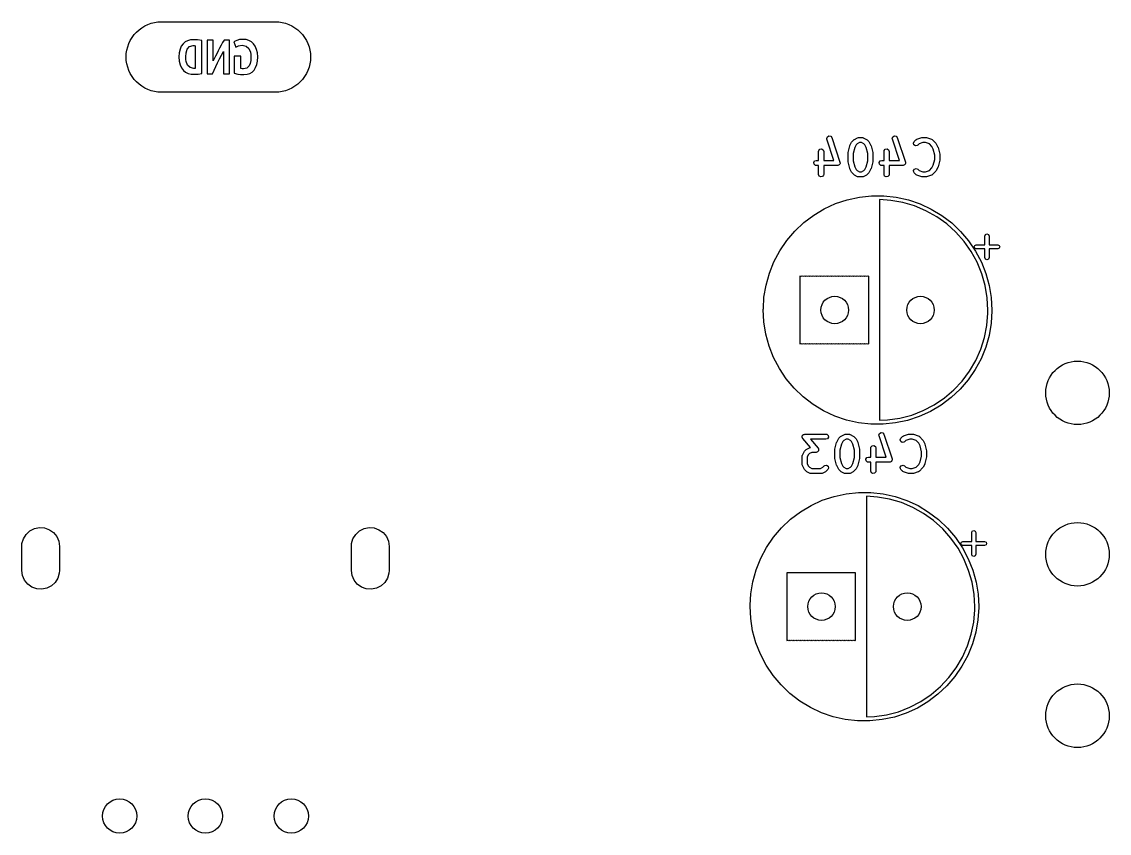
# Model space of a CAD drawing. Extents: x 64 to 231, y -147 to -43.
# Drawn here: x 199 to 230.67, y -146.04 to -122.42 of the extents above; entities that cross this region are included whole.
import ezdxf

# ---------------------------------------------------------------- set-up
doc = ezdxf.new("R2010")
doc.units = 0
doc.layers.add('BLACK', color=7, linetype='CONTINUOUS')

msp = doc.modelspace()

# ---------------------------------------------------------------- linework, layer by layer
at = {"layer": 'BLACK', "linetype": 'CONTINUOUS'}
for p, q in [((202.494, -122.591), (202.58, -122.54)), ((202.58, -122.54), (202.671, -122.497)), ((202.671, -122.497), (202.766, -122.463)), ((202.766, -122.463), (202.864, -122.438)), ((202.864, -122.438), (202.963, -122.424)), ((202.963, -122.424), (203.064, -122.419)), ((203.064, -122.419), (206.384, -122.419)), ((206.384, -122.419), (206.485, -122.424)), ((206.485, -122.424), (206.584, -122.438)), ((206.584, -122.438), (206.682, -122.463)), ((206.682, -122.463), (206.777, -122.497)), ((206.777, -122.497), (206.868, -122.54)), ((206.868, -122.54), (206.954, -122.591)), ((202.159, -122.961), (202.211, -122.874)), ((202.211, -122.874), (202.271, -122.793)), ((202.271, -122.793), (202.339, -122.719)), ((202.339, -122.719), (202.413, -122.651)), ((202.413, -122.651), (202.494, -122.591)), ((206.954, -122.591), (207.035, -122.651)), ((207.035, -122.651), (207.109, -122.719)), ((207.109, -122.719), (207.177, -122.793)), ((207.177, -122.793), (207.237, -122.874)), ((207.237, -122.874), (207.289, -122.961)), ((202.058, -123.244), (202.082, -123.146)), ((202.082, -123.146), (202.116, -123.052)), ((202.116, -123.052), (202.159, -122.961)), ((203.644, -123.13), (203.607, -123.216)), ((203.694, -123.061), (203.644, -123.13)), ((203.755, -123.008), (203.694, -123.061)), ((203.829, -122.971), (203.755, -123.008)), ((203.784, -123.32), (203.818, -123.214)), ((203.818, -123.214), (203.883, -123.14)), ((203.914, -122.949), (203.829, -122.971)), ((203.883, -123.14), (203.989, -123.112)), ((204.006, -122.942), (203.914, -122.949)), ((203.989, -123.112), (204.018, -123.113)), ((204.116, -122.947), (204.006, -122.942)), ((204.018, -123.113), (204.046, -123.117)), ((204.046, -123.117), (204.046, -123.777)), ((204.241, -122.966), (204.116, -122.947)), ((204.241, -123.925), (204.241, -122.966)), ((204.4, -122.953), (204.4, -123.936)), ((204.576, -122.953), (204.4, -122.953)), ((204.576, -123.558), (204.576, -122.953)), ((204.758, -123.187), (204.715, -123.268)), ((204.802, -123.105), (204.758, -123.187)), ((204.846, -123.026), (204.802, -123.105)), ((204.891, -122.953), (204.846, -123.026)), ((205.048, -122.953), (204.891, -122.953)), ((205.048, -123.936), (205.048, -122.953)), ((205.211, -122.984), (205.178, -123.003)), ((205.178, -123.003), (205.229, -123.158)), ((205.265, -122.96), (205.211, -122.984)), ((205.229, -123.158), (205.315, -123.119)), ((205.344, -122.94), (205.265, -122.96)), ((205.315, -123.119), (205.419, -123.101)), ((205.446, -122.931), (205.344, -122.94)), ((205.419, -123.101), (205.537, -123.126)), ((205.532, -122.939), (205.446, -122.931)), ((205.613, -122.964), (205.532, -122.939)), ((205.537, -123.126), (205.615, -123.197)), ((205.686, -123.004), (205.613, -122.964)), ((205.615, -123.197), (205.66, -123.305)), ((205.748, -123.061), (205.686, -123.004)), ((205.799, -123.134), (205.748, -123.061)), ((205.838, -123.223), (205.799, -123.134)), ((207.289, -122.961), (207.332, -123.052)), ((207.332, -123.052), (207.366, -123.146)), ((207.366, -123.146), (207.39, -123.244)), ((202.038, -123.444), (202.043, -123.343)), ((202.043, -123.545), (202.038, -123.444)), ((202.043, -123.343), (202.058, -123.244)), ((203.584, -123.32), (203.576, -123.444)), ((203.576, -123.444), (203.585, -123.57)), ((203.607, -123.216), (203.584, -123.32)), ((203.775, -123.444), (203.784, -123.32)), ((203.778, -123.514), (203.775, -123.444)), ((203.787, -123.578), (203.778, -123.514)), ((204.604, -123.496), (204.576, -123.558)), ((204.637, -123.425), (204.604, -123.496)), ((204.675, -123.348), (204.637, -123.425)), ((204.715, -123.268), (204.675, -123.348)), ((204.703, -123.61), (204.756, -123.501)), ((204.756, -123.501), (204.813, -123.393)), ((204.813, -123.393), (204.872, -123.284)), ((204.872, -123.284), (204.872, -123.936)), ((205.378, -123.422), (205.183, -123.422)), ((205.183, -123.422), (205.183, -123.912)), ((205.378, -123.781), (205.378, -123.422)), ((205.66, -123.305), (205.67, -123.371)), ((205.673, -123.444), (205.667, -123.551)), ((205.67, -123.371), (205.673, -123.444)), ((205.863, -123.326), (205.838, -123.223)), ((205.872, -123.444), (205.863, -123.326)), ((205.865, -123.563), (205.872, -123.444)), ((207.39, -123.244), (207.405, -123.343)), ((207.405, -123.343), (207.41, -123.444)), ((207.41, -123.444), (207.405, -123.545)), ((202.058, -123.644), (202.043, -123.545)), ((202.082, -123.742), (202.058, -123.644)), ((202.116, -123.836), (202.082, -123.742)), ((202.159, -123.927), (202.116, -123.836)), ((203.585, -123.57), (203.61, -123.677)), ((203.61, -123.677), (203.651, -123.764)), ((203.651, -123.764), (203.705, -123.833)), ((203.705, -123.833), (203.771, -123.885)), ((203.826, -123.684), (203.787, -123.578)), ((203.899, -123.754), (203.826, -123.684)), ((204.011, -123.779), (203.899, -123.754)), ((204.029, -123.779), (204.011, -123.779)), ((204.046, -123.777), (204.029, -123.779)), ((204.557, -123.936), (204.603, -123.827)), ((204.603, -123.827), (204.652, -123.718)), ((204.652, -123.718), (204.703, -123.61)), ((205.416, -123.785), (205.378, -123.781)), ((205.454, -123.787), (205.416, -123.785)), ((205.549, -123.766), (205.454, -123.787)), ((205.618, -123.704), (205.549, -123.766)), ((205.649, -123.638), (205.618, -123.704)), ((205.667, -123.551), (205.649, -123.638)), ((205.704, -123.884), (205.762, -123.827)), ((205.762, -123.827), (205.809, -123.755)), ((205.809, -123.755), (205.843, -123.667)), ((205.843, -123.667), (205.865, -123.563)), ((207.332, -123.836), (207.289, -123.927)), ((207.366, -123.742), (207.332, -123.836)), ((207.39, -123.644), (207.366, -123.742)), ((207.405, -123.545), (207.39, -123.644)), ((202.211, -124.014), (202.159, -123.927)), ((202.271, -124.095), (202.211, -124.014)), ((202.339, -124.169), (202.271, -124.095)), ((203.771, -123.885), (203.848, -123.921)), ((203.848, -123.921), (203.936, -123.942)), ((203.936, -123.942), (204.032, -123.949)), ((204.032, -123.949), (204.134, -123.943)), ((204.134, -123.943), (204.241, -123.925)), ((204.4, -123.936), (204.557, -123.936)), ((204.872, -123.936), (205.048, -123.936)), ((205.183, -123.912), (205.292, -123.941)), ((205.292, -123.941), (205.373, -123.953)), ((205.373, -123.953), (205.47, -123.957)), ((205.47, -123.957), (205.558, -123.949)), ((205.558, -123.949), (205.636, -123.924)), ((205.636, -123.924), (205.704, -123.884)), ((207.177, -124.095), (207.109, -124.169)), ((207.237, -124.014), (207.177, -124.095)), ((207.289, -123.927), (207.237, -124.014)), ((202.413, -124.237), (202.339, -124.169)), ((202.494, -124.297), (202.413, -124.237)), ((202.58, -124.348), (202.494, -124.297)), ((202.671, -124.391), (202.58, -124.348)), ((202.766, -124.425), (202.671, -124.391)), ((202.864, -124.45), (202.766, -124.425)), ((202.963, -124.464), (202.864, -124.45)), ((203.064, -124.469), (202.963, -124.464)), ((206.384, -124.469), (203.064, -124.469)), ((206.485, -124.464), (206.384, -124.469)), ((206.584, -124.45), (206.485, -124.464)), ((206.682, -124.425), (206.584, -124.45)), ((206.777, -124.391), (206.682, -124.425)), ((206.868, -124.348), (206.777, -124.391)), ((206.954, -124.297), (206.868, -124.348)), ((207.035, -124.237), (206.954, -124.297)), ((207.109, -124.169), (207.035, -124.237)), ((222.464, -125.765), (222.509, -125.741)), ((222.509, -125.741), (222.559, -125.751)), ((224.369, -125.765), (224.414, -125.741)), ((224.414, -125.741), (224.464, -125.751)), ((222.445, -125.813), (222.464, -125.765)), ((222.449, -125.838), (222.445, -125.813)), ((222.654, -126.454), (222.449, -125.838)), ((222.559, -125.751), (222.591, -125.791)), ((222.591, -125.791), (222.829, -126.505)), ((223.067, -126.225), (223.114, -126.035)), ((223.114, -126.035), (223.119, -126.023)), ((223.119, -126.023), (223.12, -126.019)), ((223.12, -126.019), (223.167, -125.924)), ((223.167, -125.924), (223.181, -125.906)), ((223.181, -125.905), (223.229, -125.857)), ((223.181, -125.906), (223.181, -125.905)), ((223.229, -125.857), (223.247, -125.844)), ((223.247, -125.844), (223.249, -125.843)), ((223.249, -125.843), (223.344, -125.795)), ((223.296, -126.002), (223.258, -126.079)), ((223.327, -125.972), (223.296, -126.002)), ((223.395, -125.937), (223.327, -125.972)), ((223.344, -125.795), (223.369, -125.788)), ((223.369, -125.788), (223.373, -125.789)), ((223.373, -125.789), (223.377, -125.787)), ((223.377, -125.787), (223.473, -125.787)), ((223.455, -125.937), (223.395, -125.937)), ((223.523, -125.972), (223.455, -125.937)), ((223.473, -125.787), (223.498, -125.792)), ((223.498, -125.792), (223.502, -125.795)), ((223.502, -125.795), (223.506, -125.795)), ((223.506, -125.795), (223.601, -125.843)), ((223.554, -126.002), (223.523, -125.972)), ((223.592, -126.079), (223.554, -126.002)), ((223.601, -125.843), (223.619, -125.856)), ((223.619, -125.856), (223.621, -125.857)), ((223.621, -125.857), (223.669, -125.905)), ((223.669, -125.905), (223.681, -125.923)), ((223.681, -125.923), (223.683, -125.924)), ((223.683, -125.924), (223.73, -126.019)), ((223.73, -126.019), (223.734, -126.032)), ((223.734, -126.032), (223.736, -126.035)), ((223.736, -126.035), (223.783, -126.225)), ((224.35, -125.813), (224.369, -125.765)), ((224.354, -125.838), (224.35, -125.813)), ((224.559, -126.454), (224.354, -125.838)), ((224.464, -125.751), (224.496, -125.791)), ((224.496, -125.791), (224.734, -126.505)), ((224.969, -125.951), (224.991, -125.905)), ((224.983, -126.001), (224.969, -125.951)), ((225.025, -126.03), (224.983, -126.001)), ((224.991, -125.905), (225.039, -125.857)), ((225.076, -126.026), (225.025, -126.03)), ((225.039, -125.857), (225.06, -125.842)), ((225.06, -125.842), (225.064, -125.842)), ((225.064, -125.842), (225.068, -125.839)), ((225.068, -125.839), (225.211, -125.791)), ((225.097, -126.011), (225.076, -126.026)), ((225.132, -125.976), (225.097, -126.011)), ((225.247, -125.937), (225.132, -125.976)), ((225.211, -125.791), (225.233, -125.788)), ((225.233, -125.788), (225.235, -125.787)), ((225.235, -125.787), (225.33, -125.787)), ((225.318, -125.937), (225.247, -125.937)), ((225.432, -125.976), (225.318, -125.937)), ((225.33, -125.787), (225.352, -125.791)), ((225.352, -125.791), (225.353, -125.791)), ((225.353, -125.791), (225.496, -125.839)), ((225.506, -126.05), (225.432, -125.976)), ((225.496, -125.839), (225.519, -125.851)), ((225.545, -126.127), (225.506, -126.05)), ((225.519, -125.851), (225.522, -125.855)), ((225.522, -125.855), (225.526, -125.857)), ((225.526, -125.857), (225.621, -125.952)), ((225.621, -125.952), (225.634, -125.971)), ((225.634, -125.971), (225.635, -125.972)), ((225.635, -125.972), (225.683, -126.067)), ((222.207, -126.196), (222.212, -126.17)), ((222.207, -126.454), (222.207, -126.196)), ((222.212, -126.17), (222.245, -126.131)), ((222.245, -126.131), (222.295, -126.122)), ((222.295, -126.122), (222.34, -126.148)), ((222.34, -126.148), (222.357, -126.196)), ((222.357, -126.196), (222.357, -126.454)), ((223.064, -126.243), (223.067, -126.229)), ((223.064, -126.481), (223.064, -126.243)), ((223.067, -126.229), (223.067, -126.225)), ((223.258, -126.079), (223.214, -126.253)), ((223.214, -126.253), (223.214, -126.472)), ((223.636, -126.253), (223.592, -126.079)), ((223.636, -126.472), (223.636, -126.253)), ((223.783, -126.225), (223.785, -126.24)), ((223.785, -126.24), (223.786, -126.243)), ((223.786, -126.243), (223.786, -126.481)), ((224.112, -126.196), (224.116, -126.17)), ((224.112, -126.454), (224.112, -126.196)), ((224.116, -126.17), (224.149, -126.131)), ((224.149, -126.131), (224.2, -126.122)), ((224.2, -126.122), (224.244, -126.148)), ((224.244, -126.148), (224.262, -126.196)), ((224.262, -126.196), (224.262, -126.454)), ((225.588, -126.3), (225.545, -126.127)), ((225.588, -126.425), (225.588, -126.3)), ((225.683, -126.067), (225.686, -126.079)), ((225.686, -126.079), (225.688, -126.082)), ((225.688, -126.082), (225.736, -126.273)), ((225.736, -126.273), (225.737, -126.288)), ((225.737, -126.288), (225.738, -126.291)), ((225.738, -126.291), (225.738, -126.434)), ((222.065, -126.516), (222.091, -126.472)), ((222.074, -126.567), (222.065, -126.516)), ((222.114, -126.6), (222.074, -126.567)), ((222.091, -126.472), (222.139, -126.454)), ((222.139, -126.604), (222.114, -126.6)), ((222.139, -126.454), (222.207, -126.454)), ((222.207, -126.604), (222.139, -126.604)), ((222.207, -126.862), (222.207, -126.604)), ((222.357, -126.454), (222.654, -126.454)), ((222.758, -126.604), (222.357, -126.604)), ((222.357, -126.604), (222.357, -126.862)), ((222.764, -126.602), (222.758, -126.604)), ((222.769, -126.603), (222.764, -126.602)), ((222.787, -126.593), (222.769, -126.603)), ((222.807, -126.587), (222.787, -126.593)), ((222.809, -126.582), (222.807, -126.587)), ((222.814, -126.579), (222.809, -126.582)), ((222.822, -126.56), (222.814, -126.579)), ((222.832, -126.542), (222.822, -126.56)), ((222.829, -126.505), (222.833, -126.531)), ((222.833, -126.531), (222.831, -126.536)), ((222.831, -126.536), (222.832, -126.542)), ((223.065, -126.485), (223.064, -126.481)), ((223.067, -126.5), (223.065, -126.485)), ((223.114, -126.69), (223.067, -126.5)), ((223.116, -126.693), (223.114, -126.69)), ((223.12, -126.705), (223.116, -126.693)), ((223.214, -126.472), (223.258, -126.646)), ((223.258, -126.646), (223.296, -126.723)), ((223.554, -126.723), (223.592, -126.646)), ((223.592, -126.646), (223.636, -126.472)), ((223.736, -126.69), (223.731, -126.702)), ((223.783, -126.5), (223.736, -126.69)), ((223.786, -126.481), (223.783, -126.496)), ((223.783, -126.496), (223.783, -126.5)), ((223.97, -126.516), (223.996, -126.472)), ((223.979, -126.567), (223.97, -126.516)), ((224.018, -126.6), (223.979, -126.567)), ((223.996, -126.472), (224.044, -126.454)), ((224.044, -126.604), (224.018, -126.6)), ((224.044, -126.454), (224.112, -126.454)), ((224.112, -126.604), (224.044, -126.604)), ((224.112, -126.862), (224.112, -126.604)), ((224.262, -126.454), (224.559, -126.454)), ((224.663, -126.604), (224.262, -126.604)), ((224.262, -126.604), (224.262, -126.862)), ((224.668, -126.602), (224.663, -126.604)), ((224.674, -126.603), (224.668, -126.602)), ((224.692, -126.593), (224.674, -126.603)), ((224.711, -126.587), (224.692, -126.593)), ((224.714, -126.582), (224.711, -126.587)), ((224.719, -126.579), (224.714, -126.582)), ((224.727, -126.56), (224.719, -126.579)), ((224.737, -126.542), (224.727, -126.56)), ((224.734, -126.505), (224.738, -126.531)), ((224.738, -126.531), (224.736, -126.536)), ((224.736, -126.536), (224.737, -126.542)), ((225.001, -126.706), (225.051, -126.692)), ((225.051, -126.692), (225.097, -126.714)), ((225.432, -126.749), (225.506, -126.675)), ((225.506, -126.675), (225.545, -126.598)), ((225.545, -126.598), (225.588, -126.425)), ((225.683, -126.658), (225.635, -126.753)), ((225.688, -126.642), (225.683, -126.654)), ((225.683, -126.654), (225.683, -126.658)), ((225.736, -126.452), (225.688, -126.642)), ((225.738, -126.434), (225.735, -126.449)), ((225.735, -126.449), (225.736, -126.452)), ((222.225, -126.911), (222.207, -126.862)), ((222.269, -126.936), (222.225, -126.911)), ((222.32, -126.927), (222.269, -126.936)), ((222.353, -126.888), (222.32, -126.927)), ((222.357, -126.862), (222.353, -126.888)), ((223.167, -126.801), (223.12, -126.705)), ((223.169, -126.802), (223.167, -126.801)), ((223.181, -126.82), (223.169, -126.802)), ((223.229, -126.868), (223.181, -126.82)), ((223.231, -126.868), (223.229, -126.868)), ((223.249, -126.882), (223.231, -126.868)), ((223.344, -126.929), (223.249, -126.882)), ((223.296, -126.723), (223.327, -126.753)), ((223.327, -126.753), (223.395, -126.787)), ((223.348, -126.93), (223.344, -126.929)), ((223.352, -126.933), (223.348, -126.93)), ((223.377, -126.937), (223.352, -126.933)), ((223.473, -126.937), (223.377, -126.937)), ((223.395, -126.787), (223.455, -126.787)), ((223.455, -126.787), (223.523, -126.753)), ((223.477, -126.936), (223.473, -126.937)), ((223.481, -126.937), (223.477, -126.936)), ((223.506, -126.929), (223.481, -126.937)), ((223.601, -126.882), (223.506, -126.929)), ((223.523, -126.753), (223.554, -126.723)), ((223.603, -126.881), (223.601, -126.882)), ((223.621, -126.868), (223.603, -126.881)), ((223.669, -126.82), (223.621, -126.868)), ((223.683, -126.801), (223.669, -126.819)), ((223.669, -126.819), (223.669, -126.82)), ((223.73, -126.705), (223.683, -126.801)), ((223.731, -126.702), (223.73, -126.705)), ((224.129, -126.911), (224.112, -126.862)), ((224.174, -126.936), (224.129, -126.911)), ((224.224, -126.927), (224.174, -126.936)), ((224.257, -126.888), (224.224, -126.927)), ((224.262, -126.862), (224.257, -126.888)), ((224.972, -126.748), (225.001, -126.706)), ((224.976, -126.799), (224.972, -126.748)), ((224.991, -126.82), (224.976, -126.799)), ((225.039, -126.868), (224.991, -126.82)), ((225.043, -126.87), (225.039, -126.868)), ((225.045, -126.874), (225.043, -126.87)), ((225.068, -126.886), (225.045, -126.874)), ((225.211, -126.934), (225.068, -126.886)), ((225.097, -126.714), (225.132, -126.749)), ((225.132, -126.749), (225.247, -126.787)), ((225.212, -126.933), (225.211, -126.934)), ((225.235, -126.937), (225.212, -126.933)), ((225.33, -126.937), (225.235, -126.937)), ((225.247, -126.787), (225.318, -126.787)), ((225.318, -126.787), (225.432, -126.749)), ((225.331, -126.937), (225.33, -126.937)), ((225.353, -126.934), (225.331, -126.937)), ((225.496, -126.886), (225.353, -126.934)), ((225.5, -126.883), (225.496, -126.886)), ((225.504, -126.883), (225.5, -126.883)), ((225.526, -126.868), (225.504, -126.883)), ((225.621, -126.773), (225.526, -126.868)), ((225.622, -126.771), (225.621, -126.773)), ((225.635, -126.753), (225.622, -126.771)), ((222.699, -127.714), (223.041, -127.6)), ((223.041, -127.6), (223.393, -127.523)), ((223.393, -127.523), (223.751, -127.485)), ((223.751, -127.485), (224.111, -127.485)), ((224.306, -127.618), (223.985, -127.597)), ((223.985, -127.597), (223.985, -134.02)), ((224.111, -127.485), (224.469, -127.525)), ((224.659, -127.68), (224.306, -127.618)), ((224.469, -127.525), (224.821, -127.603)), ((224.821, -127.603), (225.162, -127.718)), ((222.063, -128.049), (222.372, -127.864)), ((222.372, -127.864), (222.699, -127.714)), ((225.003, -127.781), (224.659, -127.68)), ((225.334, -127.92), (225.003, -127.781)), ((225.162, -127.718), (225.488, -127.87)), ((225.648, -128.095), (225.334, -127.92)), ((225.488, -127.87), (225.797, -128.056)), ((221.514, -128.514), (221.776, -128.267)), ((221.776, -128.267), (222.063, -128.049)), ((225.94, -128.304), (225.648, -128.095)), ((225.797, -128.056), (226.083, -128.274)), ((226.083, -128.274), (226.344, -128.522)), ((221.28, -128.787), (221.514, -128.514)), ((226.206, -128.545), (225.94, -128.304)), ((226.445, -128.813), (226.206, -128.545)), ((226.344, -128.522), (226.577, -128.797)), ((227.068, -128.614), (227.11, -128.596)), ((227.11, -128.596), (227.153, -128.614)), ((221.077, -129.085), (221.28, -128.787)), ((226.652, -129.106), (226.445, -128.813)), ((226.577, -128.797), (226.779, -129.095)), ((226.753, -128.929), (226.795, -128.911)), ((226.795, -128.911), (227.05, -128.911)), ((227.05, -128.656), (227.068, -128.614)), ((227.05, -128.911), (227.05, -128.656)), ((227.153, -128.614), (227.17, -128.656)), ((227.17, -128.656), (227.17, -128.911)), ((227.17, -128.911), (227.425, -128.911)), ((227.425, -128.911), (227.468, -128.929)), ((220.907, -129.403), (221.077, -129.085)), ((226.824, -129.421), (226.652, -129.106)), ((226.735, -128.971), (226.753, -128.929)), ((226.753, -129.013), (226.735, -128.971)), ((226.795, -129.031), (226.753, -129.013)), ((226.779, -129.095), (226.948, -129.413)), ((227.05, -129.031), (226.795, -129.031)), ((227.05, -129.286), (227.05, -129.031)), ((227.425, -129.031), (227.17, -129.031)), ((227.17, -129.031), (227.17, -129.286)), ((227.468, -129.013), (227.425, -129.031)), ((227.468, -128.929), (227.485, -128.971)), ((227.485, -128.971), (227.468, -129.013)), ((220.773, -129.737), (220.907, -129.403)), ((226.961, -129.753), (226.824, -129.421)), ((226.948, -129.413), (227.081, -129.748)), ((227.068, -129.328), (227.05, -129.286)), ((227.11, -129.346), (227.068, -129.328)), ((227.153, -129.328), (227.11, -129.346)), ((227.17, -129.286), (227.153, -129.328)), ((220.675, -130.084), (220.773, -129.737)), ((221.684, -129.83), (221.664, -129.822)), ((221.664, -129.822), (221.664, -131.798)), ((221.704, -129.822), (221.684, -129.83)), ((221.724, -129.83), (221.704, -129.822)), ((221.744, -129.822), (221.724, -129.83)), ((221.764, -129.83), (221.744, -129.822)), ((221.784, -129.822), (221.764, -129.83)), ((221.804, -129.83), (221.784, -129.822)), ((221.824, -129.822), (221.804, -129.83)), ((221.844, -129.83), (221.824, -129.822)), ((221.864, -129.822), (221.844, -129.83)), ((221.884, -129.83), (221.864, -129.822)), ((221.904, -129.822), (221.884, -129.83)), ((221.924, -129.83), (221.904, -129.822)), ((221.944, -129.822), (221.924, -129.83)), ((221.964, -129.83), (221.944, -129.822)), ((221.984, -129.822), (221.964, -129.83)), ((222.004, -129.83), (221.984, -129.822)), ((222.024, -129.822), (222.004, -129.83)), ((222.044, -129.83), (222.024, -129.822)), ((222.064, -129.822), (222.044, -129.83)), ((222.084, -129.83), (222.064, -129.822)), ((222.104, -129.822), (222.084, -129.83)), ((222.124, -129.83), (222.104, -129.822)), ((222.144, -129.822), (222.124, -129.83)), ((222.164, -129.83), (222.144, -129.822)), ((222.184, -129.822), (222.164, -129.83)), ((222.204, -129.83), (222.184, -129.822)), ((222.224, -129.822), (222.204, -129.83)), ((222.244, -129.83), (222.224, -129.822)), ((222.264, -129.822), (222.244, -129.83)), ((222.284, -129.83), (222.264, -129.822)), ((222.304, -129.822), (222.284, -129.83)), ((222.324, -129.83), (222.304, -129.822)), ((222.344, -129.822), (222.324, -129.83)), ((222.364, -129.83), (222.344, -129.822)), ((222.384, -129.822), (222.364, -129.83)), ((222.404, -129.83), (222.384, -129.822)), ((222.424, -129.822), (222.404, -129.83)), ((222.444, -129.83), (222.424, -129.822)), ((222.464, -129.822), (222.444, -129.83)), ((222.484, -129.83), (222.464, -129.822)), ((222.504, -129.822), (222.484, -129.83)), ((222.524, -129.83), (222.504, -129.822)), ((222.544, -129.822), (222.524, -129.83)), ((222.564, -129.83), (222.544, -129.822)), ((222.584, -129.822), (222.564, -129.83)), ((222.604, -129.83), (222.584, -129.822)), ((222.624, -129.822), (222.604, -129.83)), ((222.644, -129.83), (222.624, -129.822)), ((222.664, -129.822), (222.644, -129.83)), ((222.684, -129.83), (222.664, -129.822)), ((222.704, -129.822), (222.684, -129.83)), ((222.724, -129.83), (222.704, -129.822)), ((222.744, -129.822), (222.724, -129.83)), ((222.764, -129.83), (222.744, -129.822)), ((222.784, -129.822), (222.764, -129.83)), ((222.804, -129.83), (222.784, -129.822)), ((222.824, -129.822), (222.804, -129.83)), ((222.844, -129.83), (222.824, -129.822)), ((222.864, -129.822), (222.844, -129.83)), ((222.884, -129.83), (222.864, -129.822)), ((222.904, -129.822), (222.884, -129.83)), ((222.924, -129.83), (222.904, -129.822)), ((222.944, -129.822), (222.924, -129.83)), ((222.964, -129.83), (222.944, -129.822)), ((222.984, -129.822), (222.964, -129.83)), ((223.004, -129.83), (222.984, -129.822)), ((223.024, -129.822), (223.004, -129.83)), ((223.044, -129.83), (223.024, -129.822)), ((223.064, -129.822), (223.044, -129.83)), ((223.084, -129.83), (223.064, -129.822)), ((223.104, -129.822), (223.084, -129.83)), ((223.124, -129.83), (223.104, -129.822)), ((223.144, -129.822), (223.124, -129.83)), ((223.164, -129.83), (223.144, -129.822)), ((223.184, -129.822), (223.164, -129.83)), ((223.204, -129.83), (223.184, -129.822)), ((223.224, -129.822), (223.204, -129.83)), ((223.245, -129.83), (223.224, -129.822)), ((223.265, -129.822), (223.245, -129.83)), ((223.285, -129.83), (223.265, -129.822)), ((223.305, -129.822), (223.285, -129.83)), ((223.325, -129.83), (223.305, -129.822)), ((223.345, -129.822), (223.325, -129.83)), ((223.365, -129.83), (223.345, -129.822)), ((223.385, -129.822), (223.365, -129.83)), ((223.405, -129.83), (223.385, -129.822)), ((223.425, -129.822), (223.405, -129.83)), ((223.445, -129.83), (223.425, -129.822)), ((223.465, -129.822), (223.445, -129.83)), ((223.485, -129.83), (223.465, -129.822)), ((223.505, -129.822), (223.485, -129.83)), ((223.525, -129.83), (223.505, -129.822)), ((223.545, -129.822), (223.525, -129.83)), ((223.565, -129.83), (223.545, -129.822)), ((223.585, -129.822), (223.565, -129.83)), ((223.605, -129.83), (223.585, -129.822)), ((223.625, -129.822), (223.605, -129.83)), ((223.645, -129.83), (223.625, -129.822)), ((223.665, -129.822), (223.645, -129.83)), ((223.665, -131.798), (223.665, -129.822)), ((227.06, -130.098), (226.961, -129.753)), ((227.081, -129.748), (227.177, -130.095)), ((220.616, -130.439), (220.675, -130.084)), ((227.12, -130.452), (227.06, -130.098)), ((227.177, -130.095), (227.236, -130.45)), ((220.597, -130.765), (220.616, -130.439)), ((227.14, -130.81), (227.12, -130.452)), ((227.236, -130.45), (227.255, -130.81)), ((220.595, -130.798), (220.597, -130.765)), ((220.613, -131.158), (220.595, -130.798)), ((227.139, -130.9), (227.14, -130.81)), ((227.255, -130.81), (227.255, -130.833)), ((227.109, -131.257), (227.139, -130.9)), ((227.255, -130.833), (227.233, -131.193)), ((220.67, -131.514), (220.613, -131.158)), ((227.039, -131.61), (227.109, -131.257)), ((227.233, -131.193), (227.172, -131.548)), ((220.765, -131.861), (220.67, -131.514)), ((226.931, -131.952), (227.039, -131.61)), ((227.172, -131.548), (227.074, -131.894)), ((220.897, -132.196), (220.765, -131.861)), ((221.664, -131.798), (221.684, -131.79)), ((221.684, -131.79), (221.704, -131.798)), ((221.704, -131.798), (221.724, -131.79)), ((221.724, -131.79), (221.744, -131.798)), ((221.744, -131.798), (221.764, -131.79)), ((221.764, -131.79), (221.784, -131.798)), ((221.784, -131.798), (221.804, -131.79)), ((221.804, -131.79), (221.824, -131.798)), ((221.824, -131.798), (221.844, -131.79)), ((221.844, -131.79), (221.864, -131.798)), ((221.864, -131.798), (221.884, -131.79)), ((221.884, -131.79), (221.904, -131.798)), ((221.904, -131.798), (221.924, -131.79)), ((221.924, -131.79), (221.944, -131.798)), ((221.944, -131.798), (221.964, -131.79)), ((221.964, -131.79), (221.984, -131.798)), ((221.984, -131.798), (222.004, -131.79)), ((222.004, -131.79), (222.024, -131.798)), ((222.024, -131.798), (222.044, -131.79)), ((222.044, -131.79), (222.064, -131.798)), ((222.064, -131.798), (222.084, -131.79)), ((222.084, -131.79), (222.104, -131.798)), ((222.104, -131.798), (222.124, -131.79)), ((222.124, -131.79), (222.144, -131.798)), ((222.144, -131.798), (222.164, -131.79)), ((222.164, -131.79), (222.184, -131.798)), ((222.184, -131.798), (222.204, -131.79)), ((222.204, -131.79), (222.224, -131.798)), ((222.224, -131.798), (222.244, -131.79)), ((222.244, -131.79), (222.264, -131.798)), ((222.264, -131.798), (222.284, -131.79)), ((222.284, -131.79), (222.304, -131.798)), ((222.304, -131.798), (222.324, -131.79)), ((222.324, -131.79), (222.344, -131.798)), ((222.344, -131.798), (222.364, -131.79)), ((222.364, -131.79), (222.384, -131.798)), ((222.384, -131.798), (222.404, -131.79)), ((222.404, -131.79), (222.424, -131.798)), ((222.424, -131.798), (222.444, -131.79)), ((222.444, -131.79), (222.464, -131.798)), ((222.464, -131.798), (222.484, -131.79)), ((222.484, -131.79), (222.504, -131.798)), ((222.504, -131.798), (222.524, -131.79)), ((222.524, -131.79), (222.544, -131.798)), ((222.544, -131.798), (222.564, -131.79)), ((222.564, -131.79), (222.584, -131.798)), ((222.584, -131.798), (222.604, -131.79)), ((222.604, -131.79), (222.624, -131.798)), ((222.624, -131.798), (222.644, -131.79)), ((222.644, -131.79), (222.664, -131.798)), ((222.664, -131.798), (222.684, -131.79)), ((222.684, -131.79), (222.704, -131.798)), ((222.704, -131.798), (222.724, -131.79)), ((222.724, -131.79), (222.744, -131.798)), ((222.744, -131.798), (222.764, -131.79)), ((222.764, -131.79), (222.784, -131.798)), ((222.784, -131.798), (222.804, -131.79)), ((222.804, -131.79), (222.824, -131.798)), ((222.824, -131.798), (222.844, -131.79)), ((222.844, -131.79), (222.864, -131.798)), ((222.864, -131.798), (222.884, -131.79)), ((222.884, -131.79), (222.904, -131.798)), ((222.904, -131.798), (222.924, -131.79)), ((222.924, -131.79), (222.944, -131.798)), ((222.944, -131.798), (222.964, -131.79)), ((222.964, -131.79), (222.984, -131.798)), ((222.984, -131.798), (223.004, -131.79)), ((223.004, -131.79), (223.024, -131.798)), ((223.024, -131.798), (223.044, -131.79)), ((223.044, -131.79), (223.064, -131.798)), ((223.064, -131.798), (223.084, -131.79)), ((223.084, -131.79), (223.104, -131.798)), ((223.104, -131.798), (223.124, -131.79)), ((223.124, -131.79), (223.144, -131.798)), ((223.144, -131.798), (223.164, -131.79)), ((223.164, -131.79), (223.184, -131.798)), ((223.184, -131.798), (223.204, -131.79)), ((223.204, -131.79), (223.224, -131.798)), ((223.224, -131.798), (223.245, -131.79)), ((223.245, -131.79), (223.265, -131.798)), ((223.265, -131.798), (223.285, -131.79)), ((223.285, -131.79), (223.305, -131.798)), ((223.305, -131.798), (223.325, -131.79)), ((223.325, -131.79), (223.345, -131.798)), ((223.345, -131.798), (223.365, -131.79)), ((223.365, -131.79), (223.385, -131.798)), ((223.385, -131.798), (223.405, -131.79)), ((223.405, -131.79), (223.425, -131.798)), ((223.425, -131.798), (223.445, -131.79)), ((223.445, -131.79), (223.465, -131.798)), ((223.465, -131.798), (223.485, -131.79)), ((223.485, -131.79), (223.505, -131.798)), ((223.505, -131.798), (223.525, -131.79)), ((223.525, -131.79), (223.545, -131.798)), ((223.545, -131.798), (223.565, -131.79)), ((223.565, -131.79), (223.585, -131.798)), ((223.585, -131.798), (223.605, -131.79)), ((223.605, -131.79), (223.625, -131.798)), ((223.625, -131.798), (223.645, -131.79)), ((223.645, -131.79), (223.665, -131.798)), ((226.785, -132.28), (226.931, -131.952)), ((227.074, -131.894), (226.938, -132.228)), ((221.065, -132.515), (220.897, -132.196)), ((226.603, -132.589), (226.785, -132.28)), ((226.938, -132.228), (226.767, -132.545)), ((221.266, -132.814), (221.065, -132.515)), ((226.388, -132.877), (226.603, -132.589)), ((226.767, -132.545), (226.563, -132.842)), ((221.498, -133.09), (221.266, -132.814)), ((226.142, -133.138), (226.388, -132.877)), ((226.563, -132.842), (226.328, -133.115)), ((221.758, -133.338), (221.498, -133.09)), ((222.044, -133.558), (221.758, -133.338)), ((225.869, -133.371), (226.142, -133.138)), ((226.328, -133.115), (226.065, -133.361)), ((222.351, -133.745), (222.044, -133.558)), ((225.253, -133.738), (225.571, -133.572)), ((225.777, -133.577), (225.468, -133.761)), ((225.571, -133.572), (225.869, -133.371)), ((226.065, -133.361), (225.777, -133.577)), ((222.678, -133.898), (222.351, -133.745)), ((223.018, -134.014), (222.678, -133.898)), ((224.216, -134.012), (224.571, -133.959)), ((224.571, -133.959), (224.919, -133.868)), ((225.14, -133.91), (224.798, -134.024)), ((224.919, -133.868), (225.253, -133.738)), ((225.468, -133.761), (225.14, -133.91)), ((223.37, -134.093), (223.018, -134.014)), ((223.728, -134.134), (223.37, -134.093)), ((224.088, -134.136), (223.728, -134.134)), ((223.985, -134.02), (224.216, -134.012)), ((224.446, -134.099), (224.088, -134.136)), ((224.798, -134.024), (224.446, -134.099)), ((221.728, -134.485), (221.731, -134.48)), ((221.732, -134.505), (221.728, -134.485)), ((221.731, -134.474), (221.744, -134.458)), ((221.731, -134.48), (221.731, -134.474)), ((221.732, -134.525), (221.732, -134.505)), ((221.736, -134.533), (221.732, -134.525)), ((221.737, -134.536), (221.736, -134.533)), ((221.74, -134.538), (221.737, -134.536)), ((221.745, -134.548), (221.74, -134.538)), ((221.744, -134.458), (221.754, -134.441)), ((221.973, -134.808), (221.745, -134.548)), ((221.754, -134.441), (221.759, -134.439)), ((221.759, -134.439), (221.763, -134.434)), ((221.763, -134.434), (221.783, -134.43)), ((221.783, -134.43), (221.802, -134.423)), ((221.802, -134.423), (222.421, -134.423)), ((222.421, -134.573), (221.967, -134.573)), ((221.967, -134.573), (222.192, -134.83)), ((222.421, -134.423), (222.447, -134.428)), ((222.469, -134.556), (222.421, -134.573)), ((222.447, -134.428), (222.486, -134.461)), ((222.495, -134.511), (222.469, -134.556)), ((222.486, -134.461), (222.495, -134.511)), ((222.735, -134.655), (222.782, -134.56)), ((222.782, -134.56), (222.796, -134.542)), ((222.796, -134.541), (222.844, -134.493)), ((222.796, -134.542), (222.796, -134.541)), ((222.844, -134.493), (222.862, -134.48)), ((222.862, -134.48), (222.864, -134.479)), ((222.864, -134.479), (222.959, -134.431)), ((222.942, -134.608), (222.911, -134.638)), ((223.01, -134.573), (222.942, -134.608)), ((222.959, -134.431), (222.984, -134.424)), ((222.984, -134.424), (222.988, -134.425)), ((222.988, -134.425), (222.992, -134.423)), ((222.992, -134.423), (223.088, -134.423)), ((223.07, -134.573), (223.01, -134.573)), ((223.138, -134.608), (223.07, -134.573)), ((223.088, -134.423), (223.113, -134.428)), ((223.113, -134.428), (223.117, -134.431)), ((223.117, -134.431), (223.121, -134.431)), ((223.121, -134.431), (223.216, -134.479)), ((223.169, -134.638), (223.138, -134.608)), ((223.216, -134.479), (223.234, -134.492)), ((223.234, -134.492), (223.236, -134.493)), ((223.236, -134.493), (223.284, -134.541)), ((223.284, -134.541), (223.296, -134.559)), ((223.296, -134.559), (223.298, -134.56)), ((223.298, -134.56), (223.345, -134.655)), ((223.965, -134.449), (223.984, -134.401)), ((223.969, -134.474), (223.965, -134.449)), ((224.174, -135.09), (223.969, -134.474)), ((223.984, -134.401), (224.029, -134.377)), ((224.029, -134.377), (224.079, -134.387)), ((224.079, -134.387), (224.111, -134.427)), ((224.111, -134.427), (224.349, -135.141)), ((224.584, -134.587), (224.606, -134.541)), ((224.598, -134.637), (224.584, -134.587)), ((224.606, -134.541), (224.654, -134.493)), ((224.654, -134.493), (224.675, -134.478)), ((224.675, -134.478), (224.679, -134.478)), ((224.679, -134.478), (224.683, -134.475)), ((224.683, -134.475), (224.826, -134.427)), ((224.747, -134.612), (224.712, -134.647)), ((224.862, -134.573), (224.747, -134.612)), ((224.826, -134.427), (224.848, -134.424)), ((224.848, -134.424), (224.85, -134.423)), ((224.85, -134.423), (224.945, -134.423)), ((224.933, -134.573), (224.862, -134.573)), ((225.047, -134.612), (224.933, -134.573)), ((224.945, -134.423), (224.967, -134.427)), ((224.967, -134.427), (224.968, -134.427)), ((224.968, -134.427), (225.111, -134.475)), ((225.121, -134.686), (225.047, -134.612)), ((225.111, -134.475), (225.134, -134.487)), ((225.134, -134.487), (225.137, -134.491)), ((225.137, -134.491), (225.141, -134.493)), ((225.141, -134.493), (225.236, -134.588)), ((225.236, -134.588), (225.249, -134.607)), ((225.249, -134.607), (225.25, -134.608)), ((225.25, -134.608), (225.298, -134.703)), ((221.782, -134.941), (221.796, -134.923)), ((221.796, -134.922), (221.844, -134.874)), ((221.796, -134.923), (221.796, -134.922)), ((221.844, -134.874), (221.862, -134.861)), ((221.862, -134.861), (221.864, -134.86)), ((221.864, -134.86), (221.959, -134.812)), ((221.959, -134.812), (221.973, -134.808)), ((222.194, -134.919), (222.183, -134.937)), ((222.192, -134.83), (222.198, -134.84)), ((222.206, -134.904), (222.194, -134.919)), ((222.198, -134.84), (222.2, -134.842)), ((222.2, -134.842), (222.201, -134.845)), ((222.201, -134.845), (222.205, -134.852)), ((222.205, -134.852), (222.206, -134.872)), ((222.206, -134.872), (222.209, -134.892)), ((222.209, -134.892), (222.206, -134.898)), ((222.206, -134.898), (222.206, -134.904)), ((222.679, -134.879), (222.682, -134.865)), ((222.679, -135.117), (222.679, -134.879)), ((222.682, -134.861), (222.729, -134.671)), ((222.682, -134.865), (222.682, -134.861)), ((222.729, -134.671), (222.734, -134.659)), ((222.734, -134.659), (222.735, -134.655)), ((222.873, -134.715), (222.829, -134.889)), ((222.829, -134.889), (222.829, -135.108)), ((222.911, -134.638), (222.873, -134.715)), ((223.207, -134.715), (223.169, -134.638)), ((223.251, -134.889), (223.207, -134.715)), ((223.251, -135.108), (223.251, -134.889)), ((223.345, -134.655), (223.349, -134.668)), ((223.349, -134.668), (223.351, -134.671)), ((223.351, -134.671), (223.398, -134.861)), ((223.398, -134.861), (223.4, -134.876)), ((223.4, -134.876), (223.401, -134.879)), ((223.401, -134.879), (223.401, -135.117)), ((223.727, -134.832), (223.731, -134.806)), ((223.727, -135.09), (223.727, -134.832)), ((223.731, -134.806), (223.764, -134.767)), ((223.764, -134.767), (223.815, -134.758)), ((223.815, -134.758), (223.859, -134.784)), ((223.859, -134.784), (223.877, -134.832)), ((223.877, -134.832), (223.877, -135.09)), ((224.64, -134.666), (224.598, -134.637)), ((224.691, -134.662), (224.64, -134.666)), ((224.712, -134.647), (224.691, -134.662)), ((225.16, -134.763), (225.121, -134.686)), ((225.203, -134.936), (225.16, -134.763)), ((225.298, -134.703), (225.301, -134.715)), ((225.301, -134.715), (225.303, -134.718)), ((225.303, -134.718), (225.351, -134.909)), ((225.351, -134.909), (225.352, -134.924)), ((225.352, -134.924), (225.353, -134.927)), ((225.353, -134.927), (225.353, -135.07)), ((221.727, -135.07), (221.731, -135.044)), ((221.727, -135.308), (221.727, -135.07)), ((221.731, -135.044), (221.734, -135.041)), ((221.734, -135.041), (221.735, -135.036)), ((221.735, -135.036), (221.782, -134.941)), ((221.911, -135.019), (221.877, -135.088)), ((221.877, -135.088), (221.877, -135.29)), ((221.942, -134.989), (221.911, -135.019)), ((222.01, -134.954), (221.942, -134.989)), ((222.135, -134.954), (222.01, -134.954)), ((222.154, -134.947), (222.135, -134.954)), ((222.174, -134.943), (222.154, -134.947)), ((222.178, -134.939), (222.174, -134.943)), ((222.183, -134.937), (222.178, -134.939)), ((222.68, -135.121), (222.679, -135.117)), ((222.682, -135.136), (222.68, -135.121)), ((222.729, -135.326), (222.682, -135.136)), ((222.829, -135.108), (222.873, -135.282)), ((223.207, -135.282), (223.251, -135.108)), ((223.398, -135.136), (223.351, -135.326)), ((223.401, -135.117), (223.398, -135.132)), ((223.398, -135.132), (223.398, -135.136)), ((223.585, -135.152), (223.611, -135.108)), ((223.594, -135.203), (223.585, -135.152)), ((223.633, -135.236), (223.594, -135.203)), ((223.611, -135.108), (223.659, -135.09)), ((223.659, -135.24), (223.633, -135.236)), ((223.659, -135.09), (223.727, -135.09)), ((223.727, -135.24), (223.659, -135.24)), ((223.727, -135.498), (223.727, -135.24)), ((223.877, -135.09), (224.174, -135.09)), ((224.278, -135.24), (223.877, -135.24)), ((223.877, -135.24), (223.877, -135.498)), ((224.283, -135.238), (224.278, -135.24)), ((224.289, -135.239), (224.283, -135.238)), ((224.307, -135.229), (224.289, -135.239)), ((224.326, -135.222), (224.307, -135.229)), ((224.329, -135.218), (224.326, -135.222)), ((224.334, -135.215), (224.329, -135.218)), ((224.342, -135.196), (224.334, -135.215)), ((224.352, -135.178), (224.342, -135.196)), ((224.349, -135.141), (224.353, -135.167)), ((224.353, -135.167), (224.351, -135.172)), ((224.351, -135.172), (224.352, -135.178)), ((225.121, -135.311), (225.16, -135.234)), ((225.16, -135.234), (225.203, -135.061)), ((225.203, -135.061), (225.203, -134.936)), ((225.351, -135.088), (225.303, -135.278)), ((225.353, -135.07), (225.35, -135.085)), ((225.35, -135.085), (225.351, -135.088)), ((221.728, -135.312), (221.727, -135.308)), ((221.727, -135.316), (221.728, -135.312)), ((221.735, -135.341), (221.727, -135.316)), ((221.782, -135.437), (221.735, -135.341)), ((221.784, -135.438), (221.782, -135.437)), ((221.796, -135.456), (221.784, -135.438)), ((221.844, -135.504), (221.796, -135.456)), ((221.846, -135.504), (221.844, -135.504)), ((221.864, -135.518), (221.846, -135.504)), ((221.959, -135.565), (221.864, -135.518)), ((221.877, -135.29), (221.911, -135.359)), ((221.911, -135.359), (221.942, -135.389)), ((221.942, -135.389), (222.01, -135.423)), ((221.963, -135.566), (221.959, -135.565)), ((221.967, -135.569), (221.963, -135.566)), ((221.992, -135.573), (221.967, -135.569)), ((222.01, -135.423), (222.26, -135.423)), ((222.26, -135.423), (222.329, -135.389)), ((222.312, -135.565), (222.287, -135.573)), ((222.407, -135.518), (222.312, -135.565)), ((222.329, -135.389), (222.368, -135.35)), ((222.368, -135.35), (222.389, -135.335)), ((222.389, -135.335), (222.44, -135.331)), ((222.408, -135.517), (222.407, -135.518)), ((222.426, -135.504), (222.408, -135.517)), ((222.474, -135.456), (222.426, -135.504)), ((222.44, -135.331), (222.482, -135.36)), ((222.496, -135.41), (222.474, -135.456)), ((222.482, -135.36), (222.496, -135.41)), ((222.731, -135.329), (222.729, -135.326)), ((222.735, -135.341), (222.731, -135.329)), ((222.782, -135.437), (222.735, -135.341)), ((222.784, -135.438), (222.782, -135.437)), ((222.796, -135.456), (222.784, -135.438)), ((222.844, -135.504), (222.796, -135.456)), ((222.846, -135.504), (222.844, -135.504)), ((222.864, -135.518), (222.846, -135.504)), ((222.959, -135.565), (222.864, -135.518)), ((222.873, -135.282), (222.911, -135.359)), ((222.911, -135.359), (222.942, -135.389)), ((222.942, -135.389), (223.01, -135.423)), ((222.963, -135.566), (222.959, -135.565)), ((222.967, -135.569), (222.963, -135.566)), ((222.992, -135.573), (222.967, -135.569)), ((223.01, -135.423), (223.07, -135.423)), ((223.07, -135.423), (223.138, -135.389)), ((223.121, -135.565), (223.096, -135.573)), ((223.216, -135.518), (223.121, -135.565)), ((223.138, -135.389), (223.169, -135.359)), ((223.169, -135.359), (223.207, -135.282)), ((223.218, -135.517), (223.216, -135.518)), ((223.236, -135.504), (223.218, -135.517)), ((223.284, -135.456), (223.236, -135.504)), ((223.298, -135.437), (223.284, -135.455)), ((223.284, -135.455), (223.284, -135.456)), ((223.345, -135.341), (223.298, -135.437)), ((223.346, -135.338), (223.345, -135.341)), ((223.351, -135.326), (223.346, -135.338)), ((223.744, -135.547), (223.727, -135.498)), ((223.789, -135.572), (223.744, -135.547)), ((223.839, -135.563), (223.789, -135.572)), ((223.872, -135.524), (223.839, -135.563)), ((223.877, -135.498), (223.872, -135.524)), ((224.587, -135.384), (224.616, -135.342)), ((224.591, -135.435), (224.587, -135.384)), ((224.606, -135.456), (224.591, -135.435)), ((224.654, -135.504), (224.606, -135.456)), ((224.616, -135.342), (224.666, -135.328)), ((224.658, -135.506), (224.654, -135.504)), ((224.66, -135.51), (224.658, -135.506)), ((224.683, -135.522), (224.66, -135.51)), ((224.666, -135.328), (224.712, -135.35)), ((224.826, -135.57), (224.683, -135.522)), ((224.712, -135.35), (224.747, -135.385)), ((224.747, -135.385), (224.862, -135.423)), ((224.827, -135.569), (224.826, -135.57)), ((224.85, -135.573), (224.827, -135.569)), ((224.862, -135.423), (224.933, -135.423)), ((224.933, -135.423), (225.047, -135.385)), ((225.111, -135.522), (224.968, -135.57)), ((225.047, -135.385), (225.121, -135.311)), ((225.115, -135.519), (225.111, -135.522)), ((225.119, -135.519), (225.115, -135.519)), ((225.141, -135.504), (225.119, -135.519)), ((225.236, -135.409), (225.141, -135.504)), ((225.237, -135.407), (225.236, -135.409)), ((225.25, -135.389), (225.237, -135.407)), ((225.298, -135.294), (225.25, -135.389)), ((225.303, -135.278), (225.298, -135.29)), ((225.298, -135.29), (225.298, -135.294)), ((222.278, -135.573), (221.992, -135.573)), ((222.282, -135.572), (222.278, -135.573)), ((222.287, -135.573), (222.282, -135.572)), ((223.088, -135.573), (222.992, -135.573)), ((223.092, -135.572), (223.088, -135.573)), ((223.096, -135.573), (223.092, -135.572)), ((224.945, -135.573), (224.85, -135.573)), ((224.946, -135.573), (224.945, -135.573)), ((224.968, -135.57), (224.946, -135.573)), ((222.656, -136.236), (223.008, -136.159)), ((223.008, -136.159), (223.366, -136.121)), ((223.366, -136.121), (223.726, -136.121)), ((223.726, -136.121), (224.084, -136.161)), ((224.084, -136.161), (224.436, -136.239)), ((221.678, -136.685), (221.987, -136.5)), ((221.987, -136.5), (222.314, -136.35)), ((222.314, -136.35), (222.656, -136.236)), ((223.921, -136.254), (223.6, -136.233)), ((223.6, -136.233), (223.6, -142.656)), ((224.274, -136.316), (223.921, -136.254)), ((224.618, -136.417), (224.274, -136.316)), ((224.436, -136.239), (224.777, -136.354)), ((224.949, -136.556), (224.618, -136.417)), ((224.777, -136.354), (225.103, -136.506)), ((225.103, -136.506), (225.412, -136.692)), ((221.391, -136.903), (221.678, -136.685)), ((225.263, -136.731), (224.949, -136.556)), ((225.555, -136.94), (225.263, -136.731)), ((225.412, -136.692), (225.698, -136.91)), ((199.366, -137.173), (199.512, -137.143)), ((199.512, -137.143), (199.661, -137.154)), ((208.966, -137.173), (209.112, -137.143)), ((209.112, -137.143), (209.261, -137.154)), ((220.895, -137.423), (221.129, -137.15)), ((221.129, -137.15), (221.391, -136.903)), ((225.821, -137.181), (225.555, -136.94)), ((225.698, -136.91), (225.959, -137.158)), ((199.003, -137.612), (199.045, -137.468)), ((199.045, -137.468), (199.123, -137.341)), ((199.123, -137.341), (199.233, -137.24)), ((199.233, -137.24), (199.366, -137.173)), ((199.661, -137.154), (199.802, -137.205)), ((199.802, -137.205), (199.924, -137.291)), ((199.924, -137.291), (200.017, -137.407)), ((200.017, -137.407), (200.077, -137.544)), ((208.603, -137.612), (208.645, -137.468)), ((208.645, -137.468), (208.723, -137.341)), ((208.723, -137.341), (208.833, -137.24)), ((208.833, -137.24), (208.966, -137.173)), ((209.261, -137.154), (209.402, -137.205)), ((209.402, -137.205), (209.524, -137.291)), ((209.524, -137.291), (209.617, -137.407)), ((209.617, -137.407), (209.677, -137.544)), ((220.692, -137.721), (220.895, -137.423)), ((226.06, -137.449), (225.821, -137.181)), ((225.959, -137.158), (226.192, -137.433)), ((226.267, -137.742), (226.06, -137.449)), ((226.192, -137.433), (226.394, -137.731)), ((226.665, -137.292), (226.683, -137.25)), ((226.665, -137.547), (226.665, -137.292)), ((226.683, -137.25), (226.725, -137.232)), ((226.725, -137.232), (226.768, -137.25)), ((226.768, -137.25), (226.785, -137.292)), ((226.785, -137.292), (226.785, -137.547)), ((198.997, -137.692), (199.003, -137.612)), ((198.997, -138.392), (198.997, -137.692)), ((200.077, -137.544), (200.097, -137.692)), ((200.097, -137.692), (200.097, -138.392)), ((208.597, -137.692), (208.603, -137.612)), ((208.597, -138.392), (208.597, -137.692)), ((209.677, -137.544), (209.697, -137.692)), ((209.697, -137.692), (209.697, -138.392)), ((220.522, -138.039), (220.692, -137.721)), ((226.439, -138.057), (226.267, -137.742)), ((226.35, -137.607), (226.368, -137.565)), ((226.368, -137.649), (226.35, -137.607)), ((226.368, -137.565), (226.41, -137.547)), ((226.41, -137.667), (226.368, -137.649)), ((226.394, -137.731), (226.563, -138.049)), ((226.41, -137.547), (226.665, -137.547)), ((226.665, -137.667), (226.41, -137.667)), ((226.665, -137.922), (226.665, -137.667)), ((226.785, -137.547), (227.04, -137.547)), ((227.04, -137.667), (226.785, -137.667)), ((226.785, -137.667), (226.785, -137.922)), ((227.04, -137.547), (227.083, -137.565)), ((227.083, -137.649), (227.04, -137.667)), ((227.083, -137.565), (227.1, -137.607)), ((227.1, -137.607), (227.083, -137.649)), ((220.388, -138.373), (220.522, -138.039)), ((226.576, -138.389), (226.439, -138.057)), ((226.563, -138.049), (226.696, -138.384)), ((226.683, -137.964), (226.665, -137.922)), ((226.725, -137.982), (226.683, -137.964)), ((226.768, -137.964), (226.725, -137.982)), ((226.785, -137.922), (226.768, -137.964)), ((199.017, -138.54), (198.997, -138.392)), ((200.097, -138.392), (200.091, -138.472)), ((208.617, -138.54), (208.597, -138.392)), ((209.697, -138.392), (209.691, -138.472)), ((220.29, -138.72), (220.388, -138.373)), ((226.675, -138.734), (226.576, -138.389)), ((226.696, -138.384), (226.792, -138.731)), ((199.077, -138.677), (199.017, -138.54)), ((199.17, -138.793), (199.077, -138.677)), ((200.049, -138.616), (199.971, -138.743)), ((200.091, -138.472), (200.049, -138.616)), ((208.677, -138.677), (208.617, -138.54)), ((208.77, -138.793), (208.677, -138.677)), ((209.649, -138.616), (209.571, -138.743)), ((209.691, -138.472), (209.649, -138.616)), ((220.231, -139.075), (220.29, -138.72)), ((221.299, -138.466), (221.279, -138.458)), ((221.279, -138.458), (221.279, -140.434)), ((221.319, -138.458), (221.299, -138.466)), ((221.339, -138.466), (221.319, -138.458)), ((221.359, -138.458), (221.339, -138.466)), ((221.379, -138.466), (221.359, -138.458)), ((221.399, -138.458), (221.379, -138.466)), ((221.419, -138.466), (221.399, -138.458)), ((221.439, -138.458), (221.419, -138.466)), ((221.459, -138.466), (221.439, -138.458)), ((221.479, -138.458), (221.459, -138.466)), ((221.499, -138.466), (221.479, -138.458)), ((221.519, -138.458), (221.499, -138.466)), ((221.539, -138.466), (221.519, -138.458)), ((221.559, -138.458), (221.539, -138.466)), ((221.579, -138.466), (221.559, -138.458)), ((221.599, -138.458), (221.579, -138.466)), ((221.619, -138.466), (221.599, -138.458)), ((221.639, -138.458), (221.619, -138.466)), ((221.659, -138.466), (221.639, -138.458)), ((221.679, -138.458), (221.659, -138.466)), ((221.699, -138.466), (221.679, -138.458)), ((221.719, -138.458), (221.699, -138.466)), ((221.739, -138.466), (221.719, -138.458)), ((221.759, -138.458), (221.739, -138.466)), ((221.779, -138.466), (221.759, -138.458)), ((221.799, -138.458), (221.779, -138.466)), ((221.819, -138.466), (221.799, -138.458)), ((221.839, -138.458), (221.819, -138.466)), ((221.859, -138.466), (221.839, -138.458)), ((221.879, -138.458), (221.859, -138.466)), ((221.899, -138.466), (221.879, -138.458)), ((221.919, -138.458), (221.899, -138.466)), ((221.939, -138.466), (221.919, -138.458)), ((221.959, -138.458), (221.939, -138.466)), ((221.979, -138.466), (221.959, -138.458)), ((221.999, -138.458), (221.979, -138.466)), ((222.019, -138.466), (221.999, -138.458)), ((222.039, -138.458), (222.019, -138.466)), ((222.059, -138.466), (222.039, -138.458)), ((222.079, -138.458), (222.059, -138.466)), ((222.099, -138.466), (222.079, -138.458)), ((222.119, -138.458), (222.099, -138.466)), ((222.139, -138.466), (222.119, -138.458)), ((222.159, -138.458), (222.139, -138.466)), ((222.179, -138.466), (222.159, -138.458)), ((222.199, -138.458), (222.179, -138.466)), ((222.219, -138.466), (222.199, -138.458)), ((222.239, -138.458), (222.219, -138.466)), ((222.259, -138.466), (222.239, -138.458)), ((222.279, -138.458), (222.259, -138.466)), ((222.299, -138.466), (222.279, -138.458)), ((222.319, -138.458), (222.299, -138.466)), ((222.339, -138.466), (222.319, -138.458)), ((222.359, -138.458), (222.339, -138.466)), ((222.379, -138.466), (222.359, -138.458)), ((222.399, -138.458), (222.379, -138.466)), ((222.419, -138.466), (222.399, -138.458)), ((222.439, -138.458), (222.419, -138.466)), ((222.459, -138.466), (222.439, -138.458)), ((222.479, -138.458), (222.459, -138.466)), ((222.499, -138.466), (222.479, -138.458)), ((222.519, -138.458), (222.499, -138.466)), ((222.539, -138.466), (222.519, -138.458)), ((222.559, -138.458), (222.539, -138.466)), ((222.579, -138.466), (222.559, -138.458)), ((222.599, -138.458), (222.579, -138.466)), ((222.619, -138.466), (222.599, -138.458)), ((222.639, -138.458), (222.619, -138.466)), ((222.659, -138.466), (222.639, -138.458)), ((222.679, -138.458), (222.659, -138.466)), ((222.699, -138.466), (222.679, -138.458)), ((222.719, -138.458), (222.699, -138.466)), ((222.739, -138.466), (222.719, -138.458)), ((222.759, -138.458), (222.739, -138.466)), ((222.779, -138.466), (222.759, -138.458)), ((222.799, -138.458), (222.779, -138.466)), ((222.819, -138.466), (222.799, -138.458)), ((222.839, -138.458), (222.819, -138.466)), ((222.86, -138.466), (222.839, -138.458)), ((222.88, -138.458), (222.86, -138.466)), ((222.9, -138.466), (222.88, -138.458)), ((222.92, -138.458), (222.9, -138.466)), ((222.94, -138.466), (222.92, -138.458)), ((222.96, -138.458), (222.94, -138.466)), ((222.98, -138.466), (222.96, -138.458)), ((223, -138.458), (222.98, -138.466)), ((223.02, -138.466), (223, -138.458)), ((223.04, -138.458), (223.02, -138.466)), ((223.06, -138.466), (223.04, -138.458)), ((223.08, -138.458), (223.06, -138.466)), ((223.1, -138.466), (223.08, -138.458)), ((223.12, -138.458), (223.1, -138.466)), ((223.14, -138.466), (223.12, -138.458)), ((223.16, -138.458), (223.14, -138.466)), ((223.18, -138.466), (223.16, -138.458)), ((223.2, -138.458), (223.18, -138.466)), ((223.22, -138.466), (223.2, -138.458)), ((223.24, -138.458), (223.22, -138.466)), ((223.26, -138.466), (223.24, -138.458)), ((223.28, -138.458), (223.26, -138.466)), ((223.28, -140.434), (223.28, -138.458)), ((226.735, -139.088), (226.675, -138.734)), ((226.792, -138.731), (226.851, -139.086)), ((199.292, -138.879), (199.17, -138.793)), ((199.433, -138.93), (199.292, -138.879)), ((199.582, -138.941), (199.433, -138.93)), ((199.728, -138.911), (199.582, -138.941)), ((199.861, -138.844), (199.728, -138.911)), ((199.971, -138.743), (199.861, -138.844)), ((208.892, -138.879), (208.77, -138.793)), ((209.033, -138.93), (208.892, -138.879)), ((209.182, -138.941), (209.033, -138.93)), ((209.328, -138.911), (209.182, -138.941)), ((209.461, -138.844), (209.328, -138.911)), ((209.571, -138.743), (209.461, -138.844)), ((220.212, -139.401), (220.231, -139.075)), ((226.755, -139.446), (226.735, -139.088)), ((226.851, -139.086), (226.87, -139.446)), ((220.21, -139.434), (220.212, -139.401)), ((220.228, -139.794), (220.21, -139.434)), ((226.724, -139.893), (226.754, -139.536)), ((226.754, -139.536), (226.755, -139.446)), ((226.87, -139.469), (226.848, -139.829)), ((226.87, -139.446), (226.87, -139.469)), ((220.285, -140.15), (220.228, -139.794)), ((226.654, -140.246), (226.724, -139.893)), ((226.848, -139.829), (226.787, -140.184)), ((220.38, -140.497), (220.285, -140.15)), ((226.546, -140.588), (226.654, -140.246)), ((226.787, -140.184), (226.689, -140.53)), ((220.512, -140.832), (220.38, -140.497)), ((221.279, -140.434), (221.299, -140.426)), ((221.299, -140.426), (221.319, -140.434)), ((221.319, -140.434), (221.339, -140.426)), ((221.339, -140.426), (221.359, -140.434)), ((221.359, -140.434), (221.379, -140.426)), ((221.379, -140.426), (221.399, -140.434)), ((221.399, -140.434), (221.419, -140.426)), ((221.419, -140.426), (221.439, -140.434)), ((221.439, -140.434), (221.459, -140.426)), ((221.459, -140.426), (221.479, -140.434)), ((221.479, -140.434), (221.499, -140.426)), ((221.499, -140.426), (221.519, -140.434)), ((221.519, -140.434), (221.539, -140.426)), ((221.539, -140.426), (221.559, -140.434)), ((221.559, -140.434), (221.579, -140.426)), ((221.579, -140.426), (221.599, -140.434)), ((221.599, -140.434), (221.619, -140.426)), ((221.619, -140.426), (221.639, -140.434)), ((221.639, -140.434), (221.659, -140.426)), ((221.659, -140.426), (221.679, -140.434)), ((221.679, -140.434), (221.699, -140.426)), ((221.699, -140.426), (221.719, -140.434)), ((221.719, -140.434), (221.739, -140.426)), ((221.739, -140.426), (221.759, -140.434)), ((221.759, -140.434), (221.779, -140.426)), ((221.779, -140.426), (221.799, -140.434)), ((221.799, -140.434), (221.819, -140.426)), ((221.819, -140.426), (221.839, -140.434)), ((221.839, -140.434), (221.859, -140.426)), ((221.859, -140.426), (221.879, -140.434)), ((221.879, -140.434), (221.899, -140.426)), ((221.899, -140.426), (221.919, -140.434)), ((221.919, -140.434), (221.939, -140.426)), ((221.939, -140.426), (221.959, -140.434)), ((221.959, -140.434), (221.979, -140.426)), ((221.979, -140.426), (221.999, -140.434)), ((221.999, -140.434), (222.019, -140.426)), ((222.019, -140.426), (222.039, -140.434)), ((222.039, -140.434), (222.059, -140.426)), ((222.059, -140.426), (222.079, -140.434)), ((222.079, -140.434), (222.099, -140.426)), ((222.099, -140.426), (222.119, -140.434)), ((222.119, -140.434), (222.139, -140.426)), ((222.139, -140.426), (222.159, -140.434)), ((222.159, -140.434), (222.179, -140.426)), ((222.179, -140.426), (222.199, -140.434)), ((222.199, -140.434), (222.219, -140.426)), ((222.219, -140.426), (222.239, -140.434)), ((222.239, -140.434), (222.259, -140.426)), ((222.259, -140.426), (222.279, -140.434)), ((222.279, -140.434), (222.299, -140.426)), ((222.299, -140.426), (222.319, -140.434)), ((222.319, -140.434), (222.339, -140.426)), ((222.339, -140.426), (222.359, -140.434)), ((222.359, -140.434), (222.379, -140.426)), ((222.379, -140.426), (222.399, -140.434)), ((222.399, -140.434), (222.419, -140.426)), ((222.419, -140.426), (222.439, -140.434)), ((222.439, -140.434), (222.459, -140.426)), ((222.459, -140.426), (222.479, -140.434)), ((222.479, -140.434), (222.499, -140.426)), ((222.499, -140.426), (222.519, -140.434)), ((222.519, -140.434), (222.539, -140.426)), ((222.539, -140.426), (222.559, -140.434)), ((222.559, -140.434), (222.579, -140.426)), ((222.579, -140.426), (222.599, -140.434)), ((222.599, -140.434), (222.619, -140.426)), ((222.619, -140.426), (222.639, -140.434)), ((222.639, -140.434), (222.659, -140.426)), ((222.659, -140.426), (222.679, -140.434)), ((222.679, -140.434), (222.699, -140.426)), ((222.699, -140.426), (222.719, -140.434)), ((222.719, -140.434), (222.739, -140.426)), ((222.739, -140.426), (222.759, -140.434)), ((222.759, -140.434), (222.779, -140.426)), ((222.779, -140.426), (222.799, -140.434)), ((222.799, -140.434), (222.819, -140.426)), ((222.819, -140.426), (222.839, -140.434)), ((222.839, -140.434), (222.86, -140.426)), ((222.86, -140.426), (222.88, -140.434)), ((222.88, -140.434), (222.9, -140.426)), ((222.9, -140.426), (222.92, -140.434)), ((222.92, -140.434), (222.94, -140.426)), ((222.94, -140.426), (222.96, -140.434)), ((222.96, -140.434), (222.98, -140.426)), ((222.98, -140.426), (223, -140.434)), ((223, -140.434), (223.02, -140.426)), ((223.02, -140.426), (223.04, -140.434)), ((223.04, -140.434), (223.06, -140.426)), ((223.06, -140.426), (223.08, -140.434)), ((223.08, -140.434), (223.1, -140.426)), ((223.1, -140.426), (223.12, -140.434)), ((223.12, -140.434), (223.14, -140.426)), ((223.14, -140.426), (223.16, -140.434)), ((223.16, -140.434), (223.18, -140.426)), ((223.18, -140.426), (223.2, -140.434)), ((223.2, -140.434), (223.22, -140.426)), ((223.22, -140.426), (223.24, -140.434)), ((223.24, -140.434), (223.26, -140.426)), ((223.26, -140.426), (223.28, -140.434)), ((226.4, -140.916), (226.546, -140.588)), ((226.689, -140.53), (226.553, -140.864)), ((220.68, -141.151), (220.512, -140.832)), ((226.218, -141.225), (226.4, -140.916)), ((226.553, -140.864), (226.382, -141.181)), ((220.881, -141.45), (220.68, -141.151)), ((226.003, -141.513), (226.218, -141.225)), ((226.382, -141.181), (226.178, -141.478)), ((221.113, -141.726), (220.881, -141.45)), ((225.757, -141.774), (226.003, -141.513)), ((226.178, -141.478), (225.943, -141.751)), ((221.373, -141.974), (221.113, -141.726)), ((225.484, -142.007), (225.757, -141.774)), ((225.943, -141.751), (225.68, -141.997)), ((221.659, -142.194), (221.373, -141.974)), ((221.966, -142.381), (221.659, -142.194)), ((224.868, -142.374), (225.186, -142.208)), ((225.392, -142.213), (225.083, -142.397)), ((225.186, -142.208), (225.484, -142.007)), ((225.68, -141.997), (225.392, -142.213)), ((222.293, -142.534), (221.966, -142.381)), ((222.633, -142.65), (222.293, -142.534)), ((224.186, -142.595), (224.534, -142.504)), ((224.534, -142.504), (224.868, -142.374)), ((225.083, -142.397), (224.755, -142.546)), ((222.985, -142.729), (222.633, -142.65)), ((223.343, -142.77), (222.985, -142.729)), ((223.703, -142.772), (223.343, -142.77)), ((223.6, -142.656), (223.831, -142.648)), ((224.061, -142.735), (223.703, -142.772)), ((223.831, -142.648), (224.186, -142.595)), ((224.413, -142.66), (224.061, -142.735)), ((224.755, -142.546), (224.413, -142.66))]:
    msp.add_line(p, q, dxfattribs=at)
at = {"layer": 'BLACK'}
for centre, radius in [((222.675, -130.81), 0.4), ((225.175, -130.81), 0.4), ((229.747, -133.222), 0.925), ((229.747, -137.922), 0.925), ((222.29, -139.446), 0.4), ((224.79, -139.446), 0.4), ((229.747, -142.622), 0.925), ((201.847, -145.542), 0.5), ((204.347, -145.542), 0.5), ((206.847, -145.542), 0.5)]:
    msp.add_circle(centre, radius, dxfattribs=at)

doc.saveas('drawing.dxf')
